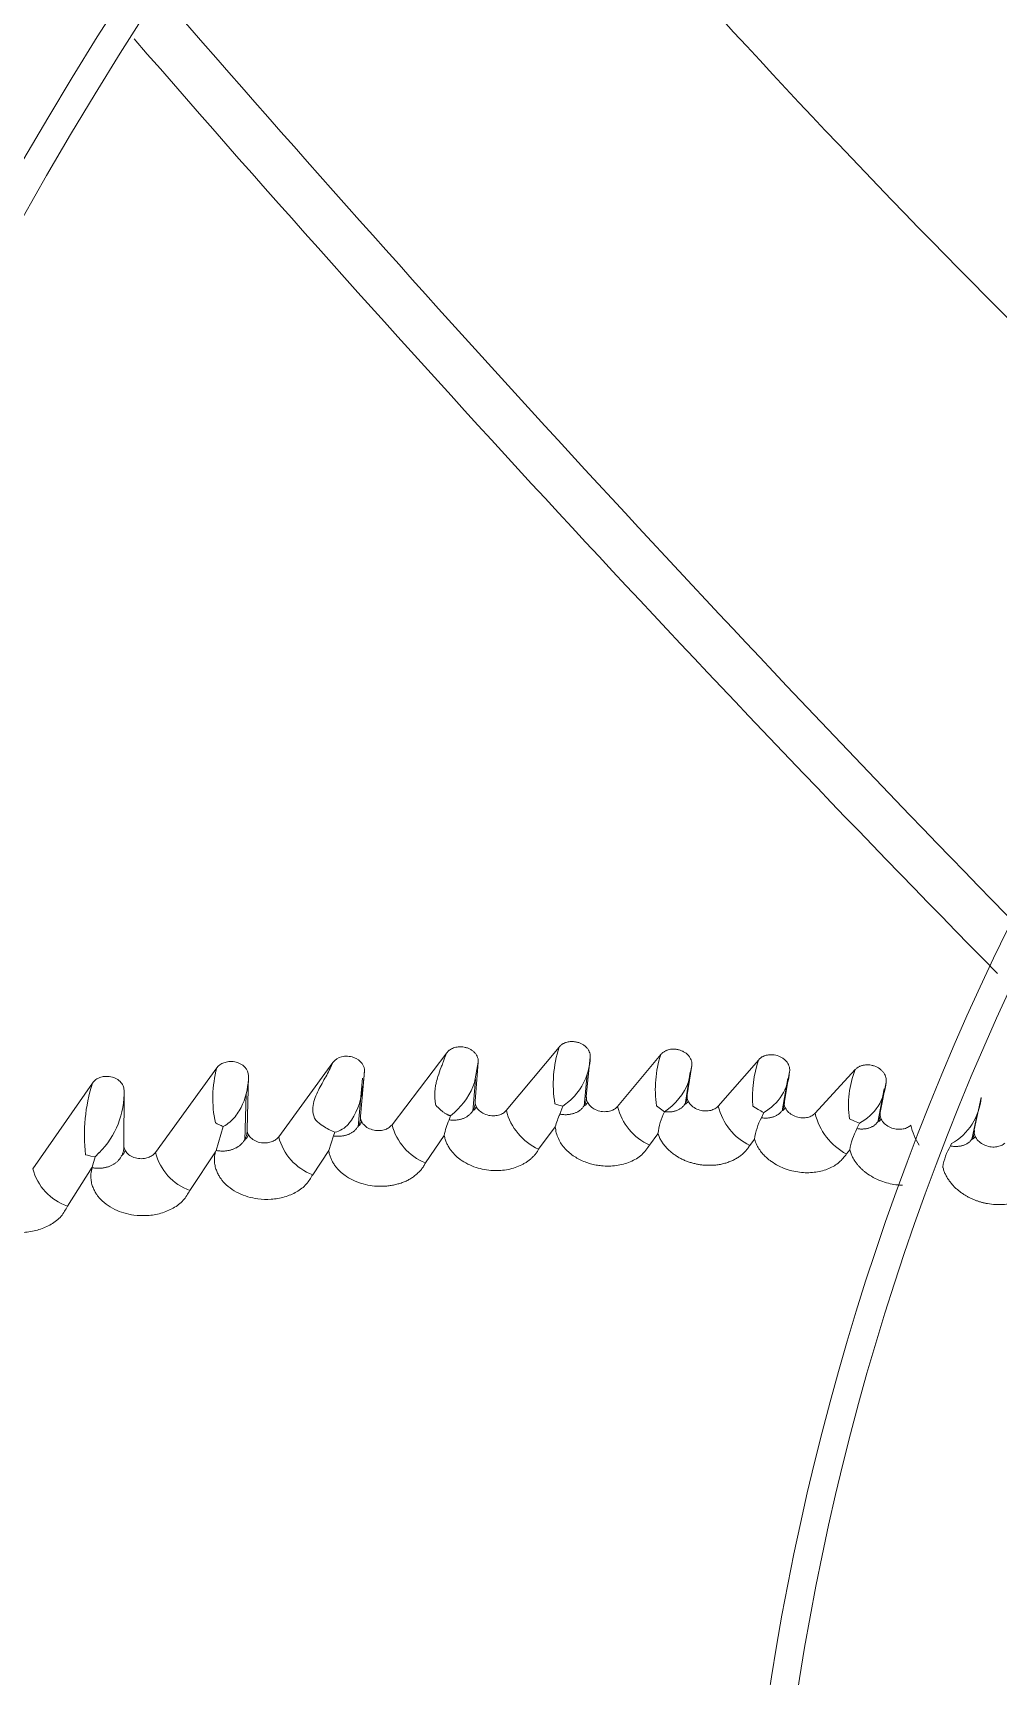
# Model space of a CAD drawing. Header units: millimetres. Extents: x 113490 to 142599, y -20467 to 115.
# Drawn here: x 128615.1 to 128701.4, y -11322.9 to -11176.1 of the extents above; entities that cross this region are included whole.
import ezdxf

# ---------------------------------------------------------------- set-up
doc = ezdxf.new("R2010")
doc.units = ezdxf.units.MM
doc.layers.add('DV3_0', color=7, linetype='Continuous')

msp = doc.modelspace()

# ---------------------------------------------------------------- linework, layer by layer
at = {"layer": 'DV3_0', "color": 7, "linetype": 'Continuous', "lineweight": 15}
for p, q in [((128647.21, -11273.66), (128652.11, -11267.23)), ((128657.43, -11272.38), (128662.14, -11266.71)), ((128626.07, -11276.14), (128631.55, -11268.58)), ((128637.08, -11274.74), (128641.92, -11268.09)), ((128654.92, -11268.05), (128654.6, -11269.88)), ((128654.92, -11268.05), (128654.65, -11271.55)), ((128664.93, -11267.63), (128664.58, -11271.13)), ((128667.37, -11272.02), (128671.24, -11267.38)), ((128674.02, -11268.37), (128673.6, -11270.99)), ((128674.02, -11268.37), (128673.73, -11269.81)), ((128676.37, -11271.99), (128679.99, -11267.85)), ((128615.1, -11277.59), (128620.42, -11269.93)), ((128634.38, -11269.28), (128634.26, -11274.08)), ((128644.19, -11273.83), (128644.58, -11269.5)), ((128644.74, -11268.87), (128644.4, -11272.89)), ((128654.45, -11272.43), (128654.68, -11269.6)), ((128664.38, -11272.01), (128664.67, -11269.12)), ((128673.41, -11271.84), (128673.86, -11268.97)), ((128682.08, -11272.41), (128682.6, -11269.51)), ((128682.75, -11268.9), (128682.29, -11271.57)), ((128685.04, -11272.63), (128688.63, -11268.72)), ((128691.38, -11269.84), (128690.86, -11272.56)), ((128623.26, -11270.56), (128623.24, -11275.53)), ((128634.04, -11275.06), (128634.16, -11270.9)), ((128663.16, -11271.46), (128662.49, -11272.01)), ((128690.65, -11273.42), (128691.22, -11270.45)), ((128699.87, -11271.22), (128699.27, -11274.11)), ((128651.75, -11272.49), (128651.53, -11272.3)), ((128652.45, -11272.85), (128652.32, -11273.22)), ((128652.79, -11272.56), (128652.45, -11272.85)), ((128662.13, -11271.91), (128661.77, -11271.78)), ((128662.49, -11272.01), (128662.13, -11271.91)), ((128662.49, -11272.01), (128662.22, -11272.71)), ((128671.2, -11272.24), (128670.85, -11271.97)), ((128671.57, -11272.49), (128671.2, -11272.24)), ((128679.95, -11272.29), (128679.48, -11272)), ((128680.44, -11272.56), (128680.24, -11273.03)), ((128699.05, -11274.98), (128699.52, -11272.74)), ((128632.13, -11273.8), (128631.48, -11275.95)), ((128642.09, -11274.32), (128641.98, -11274.66)), ((128660.32, -11275.84), (128661.8, -11273.84)), ((128670.23, -11275.48), (128670.99, -11274.46)), ((128688.56, -11273.35), (128688.11, -11273.13)), ((128689, -11273.52), (128688.56, -11273.35)), ((128689, -11273.52), (128688.78, -11274)), ((128640.12, -11278.12), (128641.55, -11275.97)), ((128641.98, -11274.66), (128641.55, -11275.97)), ((128650.2, -11277.07), (128651.88, -11274.62)), ((128679.19, -11275.51), (128679.62, -11274.95)), ((128687.85, -11276.27), (128688.14, -11275.91)), ((128697.23, -11275.34), (128697.13, -11275.55)), ((128618.19, -11280.93), (128620.41, -11277.45)), ((128619.99, -11276.39), (128619.81, -11276.34)), ((128620.29, -11276.45), (128619.99, -11276.39)), ((128620.68, -11276.51), (128620.29, -11276.45)), ((128620.68, -11276.51), (128620.41, -11277.45)), ((128620.41, -11277.45), (128620.41, -11277.5)), ((128621.04, -11276.15), (128620.68, -11276.51)), ((128629.13, -11279.53), (128631.43, -11276.07)), ((128696.41, -11277.49), (128696.45, -11277.44))]:
    msp.add_line(p, q, dxfattribs=at)
for centre, radius, start, end in [((128914.24, -11359.99), 551.5, 105.4775, 164.5225), ((128914.24, -11359.99), 343.5, 135.6595, 225.6229), ((128914.24, -11359.99), 346, 136.506, 225.3203), ((129319.63, -10585.4), 872.25, 219.6863, 226.90224), ((130078.48, -9914.21), 1921.39, 220.9289, 224.29797), ((130014.25, -9969.73), 1840.9, 220.96503, 224.5045), ((128914.24, -11359.99), 236, 136.9648, 225.2631), ((128914.24, -11359.99), 233.5, 136.5342, 225.7814), ((128672.6, -11270.04), 10.97, 162.3747, 189.161), ((128641.72, -11271.31), 10.53, 164.9785, 191.9189), ((128659.5, -11267.45), 5.43, 312.296, 358.1314), ((128681.22, -11270.52), 10.47, 162.5303, 187.9268), ((128689.88, -11271.17), 10.44, 161.4196, 184.5179), ((128635.22, -11274.59), 15.51, 162.5421, 186.5025), ((128633.42, -11268.41), 11.33, 349.0681, 357.6753), ((128648.44, -11267.67), 6.54, 311.6604, 340.29), ((128668.58, -11267.87), 5.5, 302.8849, 339.3773), ((128678.28, -11268.63), 4.48, 298.8098, 356.5524), ((128696.66, -11271.9), 8.64, 158.3747, 188.1678), ((128686.88, -11269.54), 4.51, 298.0583, 356.1704), ((128615.7, -11270.8), 7.56, 314.9223, 1.7624), ((128638.5, -11269.88), 6.09, 322.5529, 353.5968), ((128694.69, -11270.81), 5.2, 299.2753, 355.4657), ((128655.6, -11267.72), 6.13, 223.2258, 228.3763), ((128662.45, -11271.13), 5.17, 194.0043, 245.6462), ((128667.5, -11275.32), 5.88, 153.6356, 165.378), ((128672.39, -11270.78), 5.17, 193.8939, 245.3174), ((128676.85, -11275.14), 5.9, 153.3944, 173.3889), ((128681.53, -11270.75), 5.3, 193.5158, 243.8803), ((128685.49, -11275.77), 5.93, 152.5189, 172.0608), ((128683.38, -11266.6), 6.64, 238.848, 243.6737), ((128690.4, -11271.4), 5.5, 192.9195, 242.3453), ((128634.02, -11268.62), 5.52, 241.8812, 245.5162), ((128634.36, -11267.84), 6.37, 245.6878, 249.5607), ((128633.64, -11274.34), 0.757, 300.4245, 346.5304), ((128643.94, -11269.44), 5.21, 227.1604, 236.1513), ((128644.17, -11269.12), 5.6, 236.0304, 248.2297), ((128641.55, -11272.01), 2.38, 283.0887, 318.3859), ((128652.04, -11272.44), 4.98, 194.1442, 248.2162), ((128657.65, -11275.67), 5.87, 155.3442, 169.6972), ((128694.02, -11276.84), 5.96, 151.5953, 171.0162), ((128699.22, -11272.47), 5.75, 192.2087, 211.7424), ((128622.54, -11275.76), 0.842, 303.7748, 346.8419), ((128634.84, -11277.48), 3.69, 155.4733, 157.4524), ((128641.82, -11273.54), 4.89, 194.2272, 249.6598), ((128702.37, -11278.5), 6.02, 150.6073, 169.7649), ((128630.81, -11274.94), 4.89, 194.2022, 250.0077), ((128619.75, -11276.38), 4.81, 194.5505, 251.0641), ((128836.5, -10489.2), 872.25, 252.43948, 259.62023)]:
    msp.add_arc(centre, radius, start, end, dxfattribs=at)
for points, knots in [([(128651.13, -11271.92), (128651.12, -11271.86), (128651.09, -11271.74), (128651.07, -11271.55), (128651.05, -11271.37), (128651.04, -11271.18), (128651.03, -11271), (128651.04, -11270.81), (128651.05, -11270.62), (128651.07, -11270.44), (128651.09, -11270.25), (128651.13, -11270.07), (128651.19, -11269.76), (128651.34, -11269.24), (128651.55, -11268.66), (128651.75, -11268.15), (128651.88, -11267.81), (128652, -11267.5), (128652.07, -11267.31), (128652.11, -11267.23)], [0, 0, 0, 0, 0.038117, 0.07613, 0.114071, 0.151973, 0.189866, 0.227782, 0.265755, 0.303816, 0.342, 0.380339, 0.418871, 0.537049, 0.713887, 0.799551, 0.875741, 0.942523, 1, 1, 1, 1]), ([(128652.11, -11267.23), (128652.13, -11267.2), (128652.16, -11267.16), (128652.23, -11267.09), (128652.29, -11267.03), (128652.39, -11266.96), (128652.52, -11266.87), (128652.77, -11266.76), (128653.16, -11266.67), (128653.59, -11266.7), (128653.95, -11266.79), (128654.2, -11266.9), (128654.43, -11267.05), (128654.62, -11267.23), (128654.77, -11267.42), (128654.86, -11267.61), (128654.9, -11267.77), (128654.93, -11267.91), (128654.92, -11268), (128654.92, -11268.05)], [0, 0, 0, 0, 0.025508, 0.0507, 0.075707, 0.100663, 0.151235, 0.201359, 0.315486, 0.450295, 0.521379, 0.592441, 0.663866, 0.735035, 0.803976, 0.872556, 0.916064, 0.958333, 1, 1, 1, 1]), ([(128662.14, -11266.71), (128662.17, -11266.69), (128662.22, -11266.63), (128662.3, -11266.56), (128662.38, -11266.49), (128662.47, -11266.43), (128662.57, -11266.38), (128662.67, -11266.34), (128662.8, -11266.29), (128662.95, -11266.25), (128663.18, -11266.22), (128663.45, -11266.22), (128663.76, -11266.27), (128664.03, -11266.36), (128664.28, -11266.49), (128664.49, -11266.64), (128664.67, -11266.83), (128664.81, -11267.03), (128664.89, -11267.23), (128664.94, -11267.43), (128664.93, -11267.56), (128664.93, -11267.63)], [0, 0, 0, 0, 0.031379, 0.06194, 0.09187, 0.121366, 0.150636, 0.179892, 0.209347, 0.255339, 0.301145, 0.381241, 0.462609, 0.533215, 0.604284, 0.675064, 0.745219, 0.814233, 0.882728, 0.942077, 1, 1, 1, 1]), ([(128671.24, -11267.38), (128671.26, -11267.35), (128671.31, -11267.3), (128671.39, -11267.22), (128671.48, -11267.16), (128671.58, -11267.1), (128671.68, -11267.05), (128671.78, -11267), (128671.93, -11266.95), (128672.12, -11266.91), (128672.36, -11266.89), (128672.62, -11266.91), (128672.9, -11266.97), (128673.16, -11267.06), (128673.4, -11267.19), (128673.61, -11267.35), (128673.78, -11267.54), (128673.91, -11267.75), (128673.99, -11267.94), (128674.02, -11268.1), (128674.03, -11268.24), (128674.02, -11268.33), (128674.02, -11268.37)], [0, 0, 0, 0, 0.031716, 0.062546, 0.092687, 0.122352, 0.151761, 0.181144, 0.210729, 0.268965, 0.327186, 0.394124, 0.462805, 0.532221, 0.602027, 0.672131, 0.741831, 0.809151, 0.876161, 0.918496, 0.959572, 1, 1, 1, 1]), ([(128634.38, -11269.28), (128634.39, -11269.01), (128634.27, -11268.73), (128633.83, -11268.27), (128633.5, -11268.1), (128632.97, -11268), (128632.79, -11268), (128632.46, -11268.03), (128632.32, -11268.07), (128631.92, -11268.21), (128631.72, -11268.36), (128631.55, -11268.58)], [0, 0, 0, 0, 0.25, 0.25, 0.5, 0.5, 0.625, 0.625, 0.75, 0.75, 1, 1, 1, 1]), ([(128641.92, -11268.09), (128641.77, -11268.45), (128641.58, -11268.83), (128641.16, -11269.6), (128640.93, -11270), (128640.6, -11270.63), (128640.5, -11270.84), (128640.32, -11271.28), (128640.24, -11271.51), (128640.13, -11271.98), (128640.11, -11272.23), (128640.16, -11272.73), (128640.24, -11273), (128640.4, -11273.26)], [0, 0, 0, 0, 0.25, 0.25, 0.5, 0.5, 0.625, 0.625, 0.75, 0.75, 0.875, 0.875, 1, 1, 1, 1]), ([(128644.74, -11268.87), (128644.76, -11268.66), (128644.7, -11268.41), (128644.38, -11267.96), (128644.11, -11267.75), (128643.61, -11267.58), (128643.42, -11267.54), (128643.06, -11267.52), (128642.87, -11267.54), (128642.38, -11267.66), (128642.13, -11267.82), (128641.92, -11268.09)], [0, 0, 0, 0, 0.25, 0.25, 0.5, 0.5, 0.625, 0.625, 0.75, 0.75, 1, 1, 1, 1]), ([(128679.99, -11267.85), (128680.01, -11267.82), (128680.06, -11267.77), (128680.15, -11267.7), (128680.23, -11267.63), (128680.33, -11267.57), (128680.43, -11267.53), (128680.54, -11267.48), (128680.69, -11267.44), (128680.88, -11267.4), (128681.13, -11267.39), (128681.39, -11267.41), (128681.75, -11267.5), (128682.09, -11267.66), (128682.37, -11267.88), (128682.54, -11268.07), (128682.66, -11268.28), (128682.73, -11268.47), (128682.76, -11268.64), (128682.77, -11268.77), (128682.76, -11268.86), (128682.75, -11268.9)], [0, 0, 0, 0, 0.031146, 0.061614, 0.09162, 0.121391, 0.151159, 0.181156, 0.211609, 0.269627, 0.327746, 0.395622, 0.463618, 0.603589, 0.673607, 0.742832, 0.811081, 0.878773, 0.920378, 0.960587, 1, 1, 1, 1]), ([(128688.63, -11268.72), (128688.66, -11268.69), (128688.71, -11268.64), (128688.79, -11268.57), (128688.89, -11268.51), (128688.99, -11268.45), (128689.09, -11268.41), (128689.2, -11268.37), (128689.36, -11268.33), (128689.55, -11268.3), (128689.8, -11268.3), (128690.06, -11268.33), (128690.42, -11268.42), (128690.75, -11268.6), (128691.02, -11268.82), (128691.18, -11269.02), (128691.3, -11269.22), (128691.37, -11269.41), (128691.4, -11269.58), (128691.4, -11269.71), (128691.39, -11269.8), (128691.38, -11269.84)], [0, 0, 0, 0, 0.031713, 0.062722, 0.093257, 0.123559, 0.153875, 0.18445, 0.215527, 0.274306, 0.333143, 0.399409, 0.46867, 0.607322, 0.676893, 0.745711, 0.812797, 0.879466, 0.920797, 0.960781, 1, 1, 1, 1]), ([(128620.42, -11269.93), (128620.5, -11269.84), (128620.65, -11269.66), (128620.99, -11269.46), (128621.43, -11269.33), (128621.95, -11269.32), (128622.48, -11269.47), (128622.92, -11269.76), (128623.15, -11270.09), (128623.25, -11270.36), (128623.25, -11270.5), (128623.26, -11270.56)], [0, 0, 0, 0, 0.104171, 0.202862, 0.315207, 0.453016, 0.596047, 0.736876, 0.874614, 0.938161, 1, 1, 1, 1]), ([(128632.13, -11273.8), (128632.55, -11273.59), (128632.9, -11273.29), (128633.46, -11272.6), (128633.68, -11272.22), (128634.21, -11271.01), (128634.37, -11270.14), (128634.38, -11269.28)], [0, 0, 0, 0, 0.25, 0.25, 0.5, 0.5, 1, 1, 1, 1]), ([(128652.32, -11273.22), (128652.37, -11273.23), (128652.46, -11273.24), (128652.61, -11273.25), (128652.75, -11273.25), (128652.89, -11273.24), (128653.03, -11273.23), (128653.16, -11273.21), (128653.3, -11273.18), (128653.42, -11273.15), (128653.55, -11273.11), (128653.67, -11273.06), (128653.78, -11273), (128653.89, -11272.94), (128654, -11272.87), (128654.09, -11272.8), (128654.18, -11272.72), (128654.26, -11272.64), (128654.34, -11272.54), (128654.41, -11272.45), (128654.47, -11272.35), (128654.52, -11272.25), (128654.56, -11272.14), (128654.6, -11272.03), (128654.63, -11271.91), (128654.64, -11271.79), (128654.65, -11271.67), (128654.65, -11271.59), (128654.65, -11271.55)], [0, 0, 0, 0, 0.036197, 0.072449, 0.108805, 0.145302, 0.181969, 0.218829, 0.255895, 0.293178, 0.330681, 0.36841, 0.406365, 0.44455, 0.482967, 0.521625, 0.560522, 0.599652, 0.639002, 0.678553, 0.718287, 0.758181, 0.798216, 0.838373, 0.878636, 0.918996, 0.959449, 1, 1, 1, 1]), ([(128654.65, -11271.55), (128654.65, -11271.61), (128654.64, -11271.75), (128654.72, -11272.02), (128654.92, -11272.34), (128655.33, -11272.65), (128655.84, -11272.84), (128656.37, -11272.88), (128656.82, -11272.79), (128657.19, -11272.63), (128657.35, -11272.46), (128657.43, -11272.38)], [0, 0, 0, 0, 0.063185, 0.126951, 0.260797, 0.40074, 0.544357, 0.682744, 0.800384, 0.900929, 1, 1, 1, 1]), ([(128662.22, -11272.71), (128662.27, -11272.72), (128662.37, -11272.74), (128662.51, -11272.75), (128662.66, -11272.76), (128662.8, -11272.76), (128662.94, -11272.75), (128663.07, -11272.74), (128663.21, -11272.71), (128663.34, -11272.68), (128663.46, -11272.65), (128663.59, -11272.6), (128663.7, -11272.55), (128663.81, -11272.5), (128663.92, -11272.43), (128664.02, -11272.36), (128664.11, -11272.29), (128664.19, -11272.2), (128664.27, -11272.12), (128664.34, -11272.02), (128664.4, -11271.92), (128664.46, -11271.82), (128664.5, -11271.72), (128664.54, -11271.61), (128664.56, -11271.49), (128664.58, -11271.38), (128664.59, -11271.26), (128664.59, -11271.17), (128664.58, -11271.13)], [0, 0, 0, 0, 0.03635, 0.07273, 0.109195, 0.145785, 0.18253, 0.219454, 0.256572, 0.293894, 0.331425, 0.369168, 0.407127, 0.445304, 0.483704, 0.522336, 0.561201, 0.600293, 0.6396, 0.679103, 0.718783, 0.758619, 0.798589, 0.838676, 0.878865, 0.919147, 0.959523, 1, 1, 1, 1]), ([(128664.58, -11271.13), (128664.58, -11271.2), (128664.58, -11271.33), (128664.65, -11271.61), (128664.85, -11271.94), (128665.25, -11272.26), (128665.76, -11272.46), (128666.29, -11272.51), (128666.75, -11272.43), (128667.12, -11272.27), (128667.29, -11272.11), (128667.37, -11272.02)], [0, 0, 0, 0, 0.062877, 0.126608, 0.260241, 0.399696, 0.542496, 0.679625, 0.796829, 0.899164, 1, 1, 1, 1]), ([(128671.57, -11272.49), (128671.62, -11272.5), (128671.71, -11272.51), (128671.85, -11272.52), (128671.99, -11272.51), (128672.12, -11272.51), (128672.25, -11272.49), (128672.38, -11272.47), (128672.5, -11272.44), (128672.62, -11272.4), (128672.74, -11272.35), (128672.85, -11272.3), (128672.95, -11272.24), (128673.05, -11272.18), (128673.14, -11272.11), (128673.22, -11272.03), (128673.3, -11271.95), (128673.36, -11271.86), (128673.43, -11271.77), (128673.48, -11271.67), (128673.52, -11271.56), (128673.56, -11271.46), (128673.58, -11271.35), (128673.6, -11271.23), (128673.61, -11271.11), (128673.6, -11271.03), (128673.6, -11270.99)], [0, 0, 0, 0, 0.039263, 0.078632, 0.118156, 0.157871, 0.197801, 0.237963, 0.278368, 0.319021, 0.359921, 0.401069, 0.442466, 0.484112, 0.526013, 0.568169, 0.61057, 0.653199, 0.696036, 0.739059, 0.782243, 0.825567, 0.869013, 0.912569, 0.956229, 1, 1, 1, 1]), ([(128673.6, -11270.99), (128673.6, -11271.06), (128673.58, -11271.2), (128673.64, -11271.47), (128673.82, -11271.81), (128674.2, -11272.15), (128674.7, -11272.37), (128675.23, -11272.45), (128675.71, -11272.39), (128676.03, -11272.26), (128676.24, -11272.12), (128676.33, -11272.03), (128676.37, -11271.99)], [0, 0, 0, 0, 0.062338, 0.125017, 0.257071, 0.394997, 0.536428, 0.673014, 0.791161, 0.896295, 0.948365, 1, 1, 1, 1]), ([(128680.24, -11273.03), (128680.28, -11273.04), (128680.38, -11273.05), (128680.51, -11273.06), (128680.65, -11273.06), (128680.79, -11273.06), (128680.92, -11273.04), (128681.05, -11273.02), (128681.17, -11272.99), (128681.29, -11272.96), (128681.41, -11272.92), (128681.52, -11272.87), (128681.63, -11272.81), (128681.72, -11272.75), (128681.82, -11272.68), (128681.9, -11272.6), (128681.98, -11272.52), (128682.05, -11272.43), (128682.11, -11272.34), (128682.16, -11272.24), (128682.2, -11272.14), (128682.24, -11272.03), (128682.27, -11271.92), (128682.28, -11271.81), (128682.29, -11271.69), (128682.29, -11271.61), (128682.29, -11271.57)], [0, 0, 0, 0, 0.039308, 0.078715, 0.118272, 0.158014, 0.197968, 0.238151, 0.278572, 0.319236, 0.360144, 0.401296, 0.442692, 0.484334, 0.526227, 0.568372, 0.61076, 0.653375, 0.696196, 0.7392, 0.782363, 0.825665, 0.869086, 0.912616, 0.956252, 1, 1, 1, 1]), ([(128682.29, -11271.57), (128682.28, -11271.64), (128682.26, -11271.77), (128682.31, -11272.04), (128682.48, -11272.39), (128682.86, -11272.73), (128683.35, -11272.97), (128683.88, -11273.06), (128684.36, -11273.02), (128684.69, -11272.89), (128684.91, -11272.75), (128684.99, -11272.67), (128685.04, -11272.63)], [0, 0, 0, 0, 0.061793, 0.123993, 0.255432, 0.392788, 0.533695, 0.669756, 0.788817, 0.895724, 0.947977, 1, 1, 1, 1]), ([(128641.98, -11274.66), (128642.02, -11274.66), (128642.11, -11274.68), (128642.25, -11274.68), (128642.38, -11274.69), (128642.51, -11274.69), (128642.64, -11274.68), (128642.77, -11274.66), (128642.9, -11274.64), (128643.02, -11274.61), (128643.14, -11274.58), (128643.26, -11274.54), (128643.37, -11274.49), (128643.48, -11274.44), (128643.58, -11274.39), (128643.68, -11274.32), (128643.77, -11274.26), (128643.86, -11274.19), (128643.94, -11274.11), (128644.01, -11274.03), (128644.08, -11273.94), (128644.15, -11273.85), (128644.2, -11273.76), (128644.25, -11273.66), (128644.3, -11273.56), (128644.33, -11273.45), (128644.36, -11273.35), (128644.38, -11273.24), (128644.4, -11273.12), (128644.41, -11273.01), (128644.4, -11272.93), (128644.4, -11272.89)], [0, 0, 0, 0, 0.032504, 0.065034, 0.09763, 0.130323, 0.163139, 0.196097, 0.229212, 0.262493, 0.295949, 0.329583, 0.363398, 0.397396, 0.431579, 0.465949, 0.500512, 0.535269, 0.570217, 0.605349, 0.640654, 0.676117, 0.711723, 0.747456, 0.783298, 0.819236, 0.855255, 0.891346, 0.927501, 0.963718, 1, 1, 1, 1]), ([(128644.4, -11272.89), (128644.4, -11272.96), (128644.4, -11273.08), (128644.46, -11273.35), (128644.66, -11273.67), (128645.07, -11273.98), (128645.6, -11274.16), (128646.14, -11274.2), (128646.6, -11274.1), (128646.97, -11273.92), (128647.13, -11273.75), (128647.21, -11273.66)], [0, 0, 0, 0, 0.059834, 0.119385, 0.252539, 0.392535, 0.537276, 0.677664, 0.796291, 0.899174, 1, 1, 1, 1]), ([(128652.45, -11272.85), (128652.44, -11272.85), (128652.4, -11272.84), (128652.35, -11272.83), (128652.29, -11272.81), (128652.22, -11272.78), (128652.14, -11272.74), (128652.05, -11272.69), (128651.96, -11272.64), (128651.86, -11272.57), (128651.79, -11272.52), (128651.75, -11272.49)], [0, 0, 0, 0, 0.056089, 0.124598, 0.206448, 0.302197, 0.412221, 0.536796, 0.676151, 0.830488, 1, 1, 1, 1]), ([(128688.78, -11274), (128688.83, -11274.01), (128688.91, -11274.02), (128689.04, -11274.04), (128689.17, -11274.04), (128689.3, -11274.04), (128689.42, -11274.03), (128689.54, -11274.02), (128689.66, -11274), (128689.78, -11273.97), (128689.89, -11273.93), (128690, -11273.89), (128690.1, -11273.85), (128690.2, -11273.8), (128690.29, -11273.74), (128690.38, -11273.68), (128690.46, -11273.61), (128690.53, -11273.53), (128690.6, -11273.45), (128690.66, -11273.37), (128690.71, -11273.28), (128690.75, -11273.19), (128690.79, -11273.09), (128690.82, -11272.99), (128690.85, -11272.89), (128690.86, -11272.78), (128690.87, -11272.67), (128690.86, -11272.6), (128690.86, -11272.56)], [0, 0, 0, 0, 0.036321, 0.072718, 0.109234, 0.145898, 0.182734, 0.219757, 0.256977, 0.294401, 0.332028, 0.36986, 0.407896, 0.446136, 0.484582, 0.52324, 0.56211, 0.601186, 0.640456, 0.679905, 0.719515, 0.759268, 0.799145, 0.83913, 0.879212, 0.919383, 0.959642, 1, 1, 1, 1]), ([(128690.86, -11272.56), (128690.85, -11272.63), (128690.84, -11272.76), (128690.88, -11273.03), (128691.04, -11273.37), (128691.4, -11273.73), (128691.88, -11273.97), (128692.41, -11274.08), (128692.9, -11274.06), (128693.24, -11273.94), (128693.46, -11273.81), (128693.55, -11273.73), (128693.6, -11273.68)], [0, 0, 0, 0, 0.060985, 0.122416, 0.252786, 0.389221, 0.529399, 0.664878, 0.785138, 0.894075, 0.94721, 1, 1, 1, 1]), ([(128631.48, -11275.95), (128631.52, -11275.96), (128631.62, -11275.98), (128631.76, -11275.99), (128631.9, -11276.01), (128632.04, -11276.01), (128632.18, -11276.01), (128632.32, -11276), (128632.45, -11275.98), (128632.59, -11275.96), (128632.72, -11275.93), (128632.84, -11275.9), (128632.96, -11275.86), (128633.08, -11275.81), (128633.2, -11275.76), (128633.31, -11275.71), (128633.42, -11275.64), (128633.52, -11275.58), (128633.61, -11275.5), (128633.7, -11275.42), (128633.78, -11275.34), (128633.86, -11275.25), (128633.93, -11275.16), (128634, -11275.07), (128634.05, -11274.97), (128634.1, -11274.87), (128634.15, -11274.76), (128634.19, -11274.65), (128634.22, -11274.54), (128634.24, -11274.43), (128634.25, -11274.31), (128634.26, -11274.2), (128634.26, -11274.12), (128634.26, -11274.08)], [0, 0, 0, 0, 0.0308, 0.061553, 0.0923, 0.12308, 0.15392, 0.184844, 0.21587, 0.247013, 0.278282, 0.309684, 0.341225, 0.372909, 0.40474, 0.43672, 0.468856, 0.501152, 0.533613, 0.566237, 0.599017, 0.631943, 0.665003, 0.698182, 0.731466, 0.764839, 0.798288, 0.831798, 0.865358, 0.898961, 0.932602, 0.96628, 1, 1, 1, 1]), ([(128634.26, -11274.08), (128634.26, -11274.14), (128634.26, -11274.27), (128634.35, -11274.53), (128634.57, -11274.84), (128634.99, -11275.13), (128635.52, -11275.29), (128636.05, -11275.29), (128636.5, -11275.18), (128636.79, -11275.02), (128636.98, -11274.87), (128637.05, -11274.78), (128637.08, -11274.74)], [0, 0, 0, 0, 0.061908, 0.124385, 0.257007, 0.397443, 0.542002, 0.681801, 0.798875, 0.900107, 0.950437, 1, 1, 1, 1]), ([(128661.8, -11273.84), (128661.83, -11274.02), (128661.87, -11274.38), (128662.07, -11274.9), (128662.33, -11275.38), (128662.67, -11275.8), (128663.07, -11276.18), (128663.51, -11276.5), (128663.97, -11276.77), (128664.46, -11276.99), (128664.95, -11277.15), (128665.44, -11277.26), (128666.21, -11277.37), (128667.27, -11277.36), (128668.53, -11277.02), (128669.6, -11276.39), (128670.02, -11275.78), (128670.23, -11275.48)], [0, 0, 0, 0, 0.056984, 0.112394, 0.166426, 0.219197, 0.270615, 0.320697, 0.369338, 0.416332, 0.461649, 0.505209, 0.546802, 0.662944, 0.777664, 0.889951, 1, 1, 1, 1]), ([(128670.99, -11274.46), (128671.01, -11274.52), (128671.05, -11274.63), (128671.12, -11274.8), (128671.2, -11274.96), (128671.3, -11275.12), (128671.4, -11275.28), (128671.5, -11275.43), (128671.62, -11275.57), (128671.74, -11275.71), (128671.86, -11275.84), (128672, -11275.97), (128672.13, -11276.09), (128672.28, -11276.2), (128672.42, -11276.31), (128672.57, -11276.41), (128672.73, -11276.51), (128672.88, -11276.6), (128673.04, -11276.69), (128673.2, -11276.76), (128673.37, -11276.84), (128673.53, -11276.9), (128673.7, -11276.96), (128673.86, -11277.02), (128674.03, -11277.07), (128674.19, -11277.11), (128674.36, -11277.15), (128674.52, -11277.19), (128674.68, -11277.21), (128674.84, -11277.24), (128675, -11277.26), (128675.16, -11277.27), (128675.4, -11277.28), (128675.74, -11277.29), (128676.16, -11277.26), (128676.56, -11277.2), (128676.96, -11277.11), (128677.33, -11276.99), (128677.68, -11276.85), (128678, -11276.67), (128678.3, -11276.48), (128678.57, -11276.26), (128678.81, -11276.03), (128679.02, -11275.78), (128679.13, -11275.6), (128679.19, -11275.51)], [0, 0, 0, 0, 0.020265, 0.040362, 0.060299, 0.080088, 0.099727, 0.119211, 0.138533, 0.157691, 0.176685, 0.195515, 0.214185, 0.232696, 0.251049, 0.269235, 0.287245, 0.305077, 0.322728, 0.340193, 0.357468, 0.374554, 0.391452, 0.408158, 0.42466, 0.440946, 0.457006, 0.472836, 0.488431, 0.50379, 0.518914, 0.533803, 0.548464, 0.58879, 0.628732, 0.668197, 0.707141, 0.745574, 0.783486, 0.820843, 0.857649, 0.893915, 0.929697, 0.965055, 1, 1, 1, 1]), ([(128697.13, -11275.55), (128697.18, -11275.56), (128697.26, -11275.58), (128697.4, -11275.59), (128697.53, -11275.6), (128697.66, -11275.6), (128697.79, -11275.59), (128697.91, -11275.58), (128698.04, -11275.56), (128698.16, -11275.53), (128698.27, -11275.5), (128698.38, -11275.46), (128698.49, -11275.42), (128698.59, -11275.36), (128698.68, -11275.31), (128698.77, -11275.24), (128698.86, -11275.17), (128698.93, -11275.1), (128699, -11275.02), (128699.06, -11274.93), (128699.12, -11274.84), (128699.17, -11274.75), (128699.21, -11274.65), (128699.24, -11274.55), (128699.26, -11274.44), (128699.27, -11274.33), (128699.28, -11274.22), (128699.28, -11274.15), (128699.27, -11274.11)], [0, 0, 0, 0, 0.036418, 0.072901, 0.109493, 0.146225, 0.183122, 0.220199, 0.257467, 0.29493, 0.332591, 0.370449, 0.408503, 0.446754, 0.485203, 0.523858, 0.562717, 0.601777, 0.641023, 0.680442, 0.720013, 0.759719, 0.799541, 0.839463, 0.879472, 0.919563, 0.959735, 1, 1, 1, 1]), ([(128699.27, -11274.11), (128699.27, -11274.17), (128699.25, -11274.3), (128699.28, -11274.57), (128699.43, -11274.91), (128699.78, -11275.27), (128700.25, -11275.53), (128700.77, -11275.66), (128701.26, -11275.65), (128701.61, -11275.55), (128701.85, -11275.42), (128701.94, -11275.34), (128701.99, -11275.3)], [0, 0, 0, 0, 0.059901, 0.12047, 0.249355, 0.384502, 0.523872, 0.659169, 0.781173, 0.892517, 0.946449, 1, 1, 1, 1]), ([(128620.41, -11277.5), (128620.45, -11277.51), (128620.55, -11277.52), (128620.69, -11277.54), (128620.84, -11277.55), (128620.98, -11277.55), (128621.12, -11277.55), (128621.26, -11277.54), (128621.4, -11277.52), (128621.54, -11277.49), (128621.67, -11277.46), (128621.8, -11277.43), (128621.92, -11277.38), (128622.05, -11277.33), (128622.16, -11277.28), (128622.28, -11277.22), (128622.38, -11277.15), (128622.49, -11277.08), (128622.58, -11277), (128622.67, -11276.92), (128622.76, -11276.84), (128622.84, -11276.74), (128622.91, -11276.65), (128622.97, -11276.55), (128623.03, -11276.45), (128623.08, -11276.34), (128623.13, -11276.23), (128623.17, -11276.12), (128623.2, -11276.01), (128623.22, -11275.89), (128623.24, -11275.77), (128623.24, -11275.65), (128623.24, -11275.57), (128623.24, -11275.53)], [0, 0, 0, 0, 0.030744, 0.061438, 0.092125, 0.122844, 0.153625, 0.184492, 0.215464, 0.246557, 0.277781, 0.309144, 0.340652, 0.372311, 0.404123, 0.436093, 0.468225, 0.500527, 0.533, 0.565643, 0.598448, 0.631405, 0.6645, 0.69772, 0.731048, 0.76447, 0.797969, 0.831532, 0.865147, 0.898805, 0.9325, 0.966231, 1, 1, 1, 1]), ([(128623.24, -11275.53), (128623.25, -11275.59), (128623.25, -11275.72), (128623.35, -11275.98), (128623.57, -11276.28), (128624, -11276.55), (128624.53, -11276.7), (128625.05, -11276.69), (128625.5, -11276.57), (128625.79, -11276.41), (128625.96, -11276.26), (128626.03, -11276.18), (128626.07, -11276.14)], [0, 0, 0, 0, 0.06232, 0.125391, 0.257745, 0.398304, 0.543526, 0.684373, 0.802176, 0.903379, 0.95178, 1, 1, 1, 1]), ([(128641.55, -11275.97), (128641.56, -11276.02), (128641.58, -11276.14), (128641.62, -11276.3), (128641.67, -11276.46), (128641.73, -11276.62), (128641.79, -11276.77), (128641.86, -11276.91), (128641.94, -11277.05), (128642.03, -11277.19), (128642.12, -11277.32), (128642.21, -11277.44), (128642.32, -11277.56), (128642.42, -11277.68), (128642.53, -11277.79), (128642.64, -11277.89), (128642.75, -11277.99), (128642.86, -11278.08), (128643.16, -11278.3), (128643.67, -11278.61), (128644.43, -11278.91), (128645.24, -11279.1), (128645.91, -11279.16), (128646.45, -11279.16), (128646.85, -11279.13), (128647.25, -11279.07), (128647.64, -11278.98), (128648.02, -11278.87), (128648.38, -11278.73), (128648.73, -11278.56), (128649.05, -11278.36), (128649.34, -11278.15), (128649.6, -11277.91), (128649.84, -11277.65), (128650.04, -11277.37), (128650.14, -11277.17), (128650.2, -11277.07)], [0, 0, 0, 0, 0.017623, 0.034973, 0.052055, 0.068874, 0.085436, 0.101746, 0.117812, 0.133641, 0.149237, 0.164597, 0.179712, 0.194575, 0.209181, 0.223525, 0.237606, 0.251423, 0.264974, 0.33949, 0.412534, 0.48378, 0.552719, 0.587372, 0.622116, 0.656917, 0.691706, 0.726411, 0.760969, 0.795394, 0.829729, 0.863972, 0.898084, 0.932071, 0.966027, 1, 1, 1, 1]), ([(128651.88, -11274.62), (128651.89, -11274.68), (128651.92, -11274.79), (128651.96, -11274.96), (128652.02, -11275.12), (128652.08, -11275.28), (128652.16, -11275.43), (128652.24, -11275.58), (128652.32, -11275.73), (128652.42, -11275.86), (128652.51, -11275.99), (128652.62, -11276.12), (128652.72, -11276.24), (128652.84, -11276.36), (128652.95, -11276.47), (128653.07, -11276.57), (128653.19, -11276.67), (128653.68, -11277.04), (128654.66, -11277.53), (128656.18, -11277.81), (128657.6, -11277.71), (128658.53, -11277.39), (128659.07, -11277.1), (128659.32, -11276.94), (128659.56, -11276.76), (128659.78, -11276.56), (128659.98, -11276.34), (128660.17, -11276.1), (128660.27, -11275.93), (128660.32, -11275.84)], [0, 0, 0, 0, 0.018725, 0.037166, 0.055328, 0.073216, 0.090837, 0.108198, 0.125306, 0.142166, 0.158774, 0.175122, 0.191203, 0.207014, 0.222552, 0.237814, 0.252802, 0.267516, 0.414397, 0.552539, 0.674356, 0.791982, 0.819915, 0.848446, 0.877569, 0.907266, 0.93756, 0.968474, 1, 1, 1, 1]), ([(128679.62, -11274.95), (128679.69, -11275.13), (128679.8, -11275.46), (128680.07, -11275.9), (128680.35, -11276.26), (128680.64, -11276.55), (128680.89, -11276.77), (128681.44, -11277.18), (128682.39, -11277.67), (128683.79, -11277.97), (128685.11, -11277.94), (128686.27, -11277.62), (128687.23, -11277.06), (128687.64, -11276.53), (128687.85, -11276.27)], [0, 0, 0, 0, 0.06146, 0.116298, 0.164324, 0.205355, 0.239277, 0.265978, 0.411092, 0.542777, 0.664709, 0.7817, 0.893337, 1, 1, 1, 1]), ([(128688.14, -11275.91), (128688.15, -11275.97), (128688.19, -11276.08), (128688.25, -11276.25), (128688.32, -11276.41), (128688.39, -11276.56), (128688.47, -11276.7), (128688.55, -11276.84), (128688.64, -11276.97), (128688.73, -11277.09), (128688.82, -11277.2), (128688.91, -11277.31), (128689, -11277.41), (128689.09, -11277.51), (128689.18, -11277.6), (128689.27, -11277.68), (128689.35, -11277.75), (128689.44, -11277.83), (128689.52, -11277.89), (128689.77, -11278.08), (128690.22, -11278.37), (128690.89, -11278.69), (128691.57, -11278.9), (128692.18, -11279.02), (128692.6, -11279.05), (128692.79, -11279.06), (128692.84, -11279.06)], [0, 0, 0, 0, 0.0196115, 0.0386524, 0.0571258, 0.0750345, 0.0923787, 0.1091517, 0.1253469, 0.140959, 0.1559834, 0.1704164, 0.1842551, 0.1974966, 0.2101385, 0.2221786, 0.2336146, 0.2444433, 0.2546604, 0.2642622, 0.338176, 0.4086348, 0.475365, 0.5379757, 0.5797883, 0.5930933, 0.5930933, 0.5930933, 0.5930933]), ([(128620.41, -11277.5), (128620.36, -11277.68), (128620.28, -11278.03), (128620.29, -11278.53), (128620.37, -11278.98), (128620.51, -11279.36), (128620.67, -11279.68), (128620.84, -11279.94), (128621.3, -11280.53), (128622.33, -11281.3), (128623.92, -11281.76), (128625.35, -11281.81), (128626.57, -11281.61), (128627.68, -11281.14), (128628.61, -11280.45), (128628.96, -11279.84), (128629.13, -11279.53)], [0, 0, 0, 0, 0.049983, 0.095305, 0.136089, 0.172395, 0.204188, 0.231394, 0.253924, 0.400322, 0.537539, 0.629207, 0.722264, 0.815359, 0.907832, 1, 1, 1, 1]), ([(128631.43, -11276.07), (128631.39, -11276.25), (128631.32, -11276.58), (128631.34, -11277.08), (128631.43, -11277.51), (128631.57, -11277.89), (128631.73, -11278.22), (128631.91, -11278.49), (128632.39, -11279.08), (128633.41, -11279.85), (128635, -11280.3), (128636.42, -11280.36), (128637.62, -11280.15), (128638.71, -11279.69), (128639.61, -11279.01), (128639.95, -11278.42), (128640.12, -11278.12)], [0, 0, 0, 0, 0.048925, 0.093655, 0.134306, 0.170925, 0.203488, 0.231939, 0.256204, 0.402666, 0.539546, 0.631908, 0.72499, 0.817513, 0.909081, 1, 1, 1, 1]), ([(128696.45, -11277.44), (128696.47, -11277.49), (128696.5, -11277.6), (128696.55, -11277.76), (128696.61, -11277.92), (128696.68, -11278.08), (128696.76, -11278.23), (128696.84, -11278.38), (128696.93, -11278.52), (128697.03, -11278.66), (128697.13, -11278.79), (128697.23, -11278.92), (128697.34, -11279.05), (128697.45, -11279.17), (128697.57, -11279.29), (128697.69, -11279.4), (128697.81, -11279.5), (128697.94, -11279.6), (128698.07, -11279.7), (128698.2, -11279.79), (128698.33, -11279.88), (128698.46, -11279.96), (128698.6, -11280.04), (128698.73, -11280.12), (128698.87, -11280.19), (128699, -11280.25), (128699.14, -11280.31), (128699.27, -11280.37), (128699.41, -11280.42), (128699.54, -11280.47), (128699.68, -11280.51), (128699.81, -11280.56), (128699.94, -11280.59), (128700.07, -11280.63), (128700.2, -11280.66), (128700.32, -11280.68), (128700.64, -11280.74), (128701.14, -11280.8), (128701.81, -11280.8), (128702.44, -11280.72), (128702.94, -11280.6), (128703.32, -11280.46), (128703.62, -11280.32), (128703.9, -11280.17), (128704.16, -11280), (128704.4, -11279.8), (128704.61, -11279.59), (128704.74, -11279.44), (128704.8, -11279.36)], [0, 0, 0, 0, 0.018494, 0.036794, 0.054904, 0.072829, 0.090574, 0.108139, 0.12552, 0.142715, 0.159724, 0.176546, 0.19318, 0.209627, 0.225889, 0.241965, 0.257853, 0.273549, 0.289049, 0.304351, 0.319453, 0.334354, 0.349052, 0.363545, 0.377834, 0.391919, 0.405799, 0.419467, 0.432916, 0.446141, 0.45914, 0.471909, 0.484449, 0.496758, 0.508837, 0.520687, 0.532311, 0.597667, 0.660015, 0.719165, 0.775243, 0.807872, 0.84032, 0.872579, 0.904661, 0.936593, 0.968377, 1, 1, 1, 1]), ([(128609.42, -11279.1), (128609.38, -11279.27), (128609.31, -11279.61), (128609.32, -11280.1), (128609.4, -11280.54), (128609.54, -11280.92), (128609.71, -11281.24), (128609.89, -11281.51), (128610.37, -11282.1), (128611.42, -11282.86), (128613.03, -11283.28), (128614.46, -11283.3), (128615.67, -11283.07), (128616.77, -11282.59), (128617.69, -11281.87), (128618.03, -11281.24), (128618.19, -11280.93)], [0, 0, 0, 0, 0.048201, 0.09227, 0.132334, 0.168466, 0.200643, 0.228802, 0.25286, 0.399444, 0.537774, 0.628473, 0.721072, 0.814191, 0.907038, 1, 1, 1, 1])]:
    msp.add_open_spline(points, degree=3, knots=knots, dxfattribs=at)
for points in [[(128664.69, -11271.63), (128664.59, -11271.84), (128664.49, -11271.95), (128664.37, -11271.96)], [(128673.69, -11271.53), (128673.59, -11271.72), (128673.49, -11271.81), (128673.39, -11271.8)], [(128654.75, -11272.03), (128654.66, -11272.24), (128654.56, -11272.35), (128654.44, -11272.38)], [(128682.37, -11272.12), (128682.27, -11272.31), (128682.17, -11272.39), (128682.06, -11272.38)], [(128644.51, -11273.37), (128644.41, -11273.61), (128644.31, -11273.74), (128644.18, -11273.77)], [(128690.94, -11273.12), (128690.84, -11273.31), (128690.74, -11273.4), (128690.63, -11273.38)], [(128699.35, -11274.67), (128699.25, -11274.87), (128699.15, -11274.96), (128699.03, -11274.96)]]:
    msp.add_open_spline(points, degree=3, dxfattribs=at)

doc.saveas('drawing.dxf')
